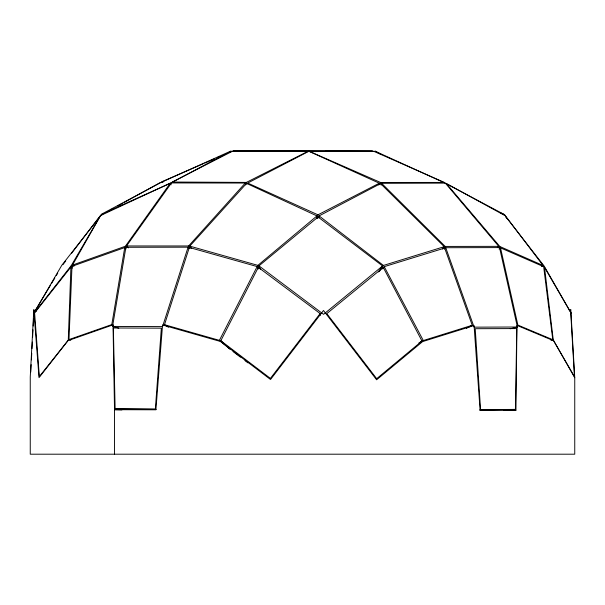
<?xml version="1.0" encoding="UTF-8"?>
<svg xmlns="http://www.w3.org/2000/svg" width="605" height="605" viewBox="0 0 605 605"><rect width="100%" height="100%" fill="white"/><g stroke="black" fill="none" stroke-linecap="round" stroke-linejoin="round"><path stroke-width="0.91" d="M503.693 410.485L515.944 410.205L516.95 325.377L553.726 340.781L574.75 377.739L574.75 454.196L30.25 454.196L30.25 376.998L33.797 309.843L36.171 311.378M515.43 409.404L516.776 328.575L475.212 328.712L480.574 409.6L515.43 409.404L479.621 409.993M70.921 267.047L68.282 340.101L39.34 376.544L34.606 312.959L70.921 267.047L72.517 268.045M70.77 340.191L68.985 339.587L71.987 266.329L124.736 247.574L126.12 248.844M30.757 372.143L31.15 364.618M31.399 359.914L31.747 353.32M31.997 348.616L32.345 342.029M32.594 337.325L32.988 329.793M33.192 326.034L33.585 318.502M33.782 314.736L33.888 312.853L50.427 285.341M318.979 217.755L319.092 215.909L380.553 183.587L444.199 246.674L442.308 248.655M317.731 218.541L317.98 214.828L379.305 183.202L308.883 151.288L247.695 183.05L317.98 214.828M316.755 218.7L316.959 215.924L246.568 183.391L189.773 246.129L191.505 248.368M68.985 339.587L111.796 324.582L124.736 247.574M118.799 328.16L112.56 326.42L125.9 247.279L188.094 247.18L189.206 248.685M378.768 184.971L379.305 183.202M379.978 184.23L380.515 182.46L444.357 182.43L373.792 151.318L309.911 151.598L380.515 182.46M381.097 185.085L381.634 183.315L445.325 183.111L498.77 246.348L497.355 247.551M188.094 247.18L162.541 326.617L112.56 326.42M168.47 327.245L164.492 324.711L189.32 247.483L257.155 266.578L258.184 269.074M230.097 349.198L220.817 340.736L258.32 267.365L320.143 313.556L320.476 315.311M229.613 348.866L219.388 340.35L257.155 266.578M74.06 266.117L72.487 265.088L100.596 215.554L170.3 183.126L171.102 184.797M35.007 311.212L61.823 265.232L99.908 216.575L71.246 265.618L33.6 313.632M51.395 283.722L54.805 278.058M56.265 275.63L57.725 273.203M383.245 268.166L384.236 266.661L444.675 248.058L472.24 325.263L466.394 328.318M379.297 271.509L383.449 265.444L444.199 246.674M382.178 268.983L383.252 267.448L421.995 341.031L376.688 378.692L326.806 313.624L383.252 267.448M378.329 271.963L382.587 265.958L318.071 217.006L258.963 265.867L260.46 269.202M72.487 265.088L125.379 246.243L170.3 183.126M128.57 247.899L126.536 245.963L171.465 182.937L245.282 183.043L245.706 184.873M62.882 264.733L65.726 261.012M71.413 253.555L100.422 215.546L102.903 214.178M320.143 313.556L270.405 378.405L220.817 340.736M126.536 245.963L188.639 245.97L245.282 183.043M444.486 249.094L445.741 247.717L499.526 247.596L517.419 327.01L510.219 328.749M442.701 249.086L445.189 246.432L498.77 246.348M189.773 246.129L257.881 265.361L316.959 215.924M498.429 247.71L499.851 246.515L543.033 265.466L541.467 266.434M499.072 249.048L500.517 247.861L543.661 266.684L552.788 339.707L550.989 340.282M382.587 265.958L323.562 314.335L258.963 265.867M569.252 310.418L570.787 309.412L574.75 377.739M418.864 343.005L421.995 341.031M419.333 342.899L423.303 340.539L472.24 325.263M111.176 209.617L112.832 208.702M117.801 205.965L122.762 203.227M124.418 202.312L160 182.687M246.364 182.407L307.665 151.484L232.35 151.311L172.183 182.044L246.364 182.407L246.764 184.238M203.015 163.849L161.883 181.727L163.758 181.719M204.724 163.1L214.155 159.002M217.581 157.512L219.297 156.771M229.575 152.301L232.146 151.182L254.667 151.174M515.944 410.205L480.105 410.402L474.07 325.528L422.608 341.591L376.62 379.781L323.478 310.471L270.526 379.501L220.515 341.492L162.548 324.976L155.909 409.789L114.526 409.691L113.037 324.847L68.032 340.63L39.023 377.633L33.797 309.843M517.419 327.01L474.101 327.161L445.741 247.717M160.907 182.377L162.775 182.377M115.116 408.889L155.356 408.98L161.353 328.175L113.354 327.978L115.116 408.889L156.098 409.456M325.535 151.189L373.603 151.363M121.938 409.895L114.526 409.691L114.526 454.196M164.492 324.711L219.388 340.35M552.788 339.707L517.872 325.082L500.517 247.861M500.577 212.854L504.827 214.79L445.076 183.096L374.903 151.084L381.49 154.585M111.796 324.582L113.453 325.384M71.246 265.618L72.827 266.646M233.001 351.505L240.472 357.177M244.957 360.58L247.944 362.856M319.092 215.909L383.449 265.444M125.379 246.243L126.74 247.521M381.634 183.315L445.189 246.432M499.851 246.515L446.218 183.406L505.462 215.902L543.033 265.466M505.961 216.938L544.114 265.988L571.233 313.239M188.639 245.97L190.288 248.133M505.311 215.864L506.672 218.307M384.236 266.661L423.303 340.539M257.881 265.361L259.333 268.718M161.157 182.392L101.035 214.435L171.298 182.816L231.034 150.963L161.157 182.392M297.161 150.842L233.349 151L372.597 151.121L297.161 150.842M570.727 312.505L544.523 267.395L553.288 340.146L574.447 376.65L570.727 312.505"/></g></svg>
